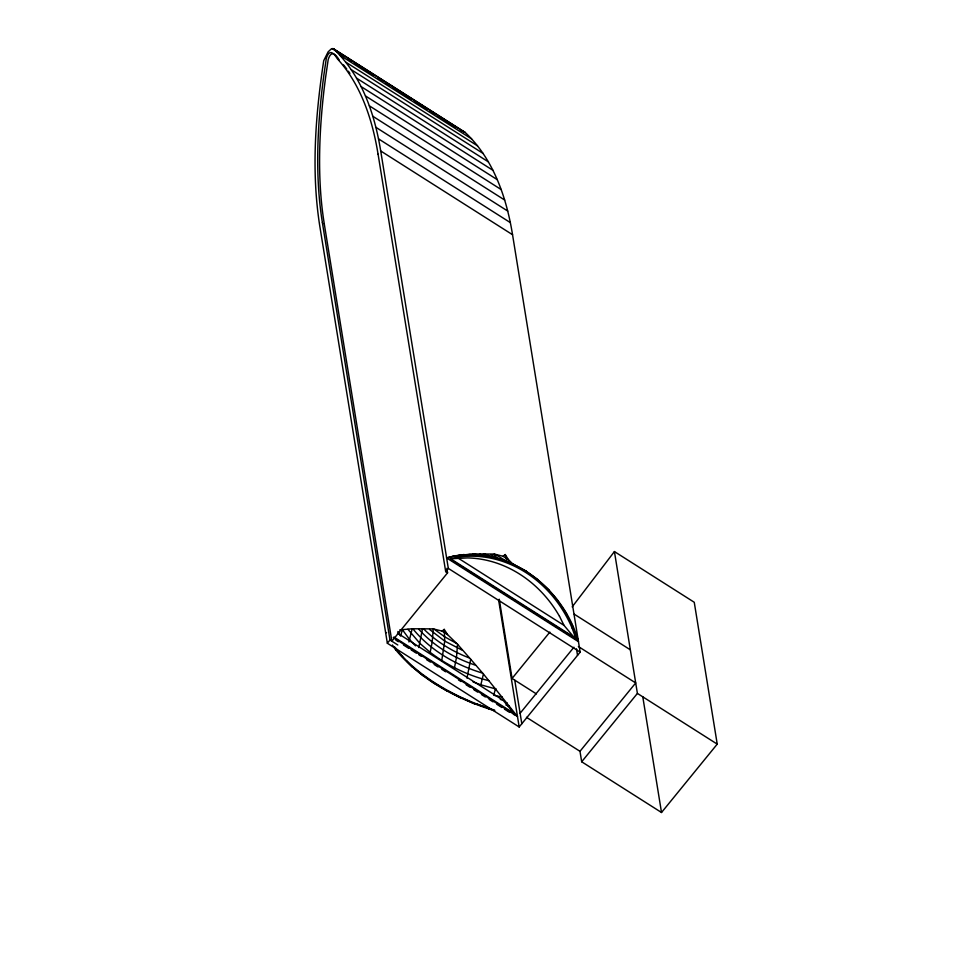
<?xml version="1.0" encoding="UTF-8"?>
<svg xmlns="http://www.w3.org/2000/svg" width="970" height="970" viewBox="0 0 970 970"><rect width="100%" height="100%" fill="white"/><g stroke="black" fill="none" stroke-linecap="round" stroke-linejoin="round"><path stroke-width="1.45" d="M399.737 629.918L412.189 628.766L433.263 628.887L432.196 642.067L430.171 652.349C447.57 665.59 467.637 675.35 488.832 680.697L517.483 716.503L393.25 637.593M433.263 628.887L442.053 631.094L444.236 629.385L447.534 634.574L457.549 644.31L456.482 657.49L454.457 667.772M422.52 628.645L418.822 647.572M457.549 644.31L470.68 659.236L466.982 678.163M412.189 628.766L408.928 641.97M441.75 660.521L444.733 641.097L444.236 629.385M470.68 659.236L483.424 674.017L480.853 684.82L495.912 688.991M402.477 629.409L400.561 636.065L397.906 631.494M495.585 688.554L493.669 695.211L502.363 697.127M506.146 705.323L506.995 702.716M494.676 710.78C457.513 699.249 421.029 680.285 395.821 649.948L394.632 647.002M412.517 667.287L406.648 661.019M422.981 675.654L412.686 666.851M434.633 683.632L423.126 675.29M447.267 691.089L434.766 683.28M460.677 697.891L448.758 691.38M474.645 703.917L462.132 697.976M488.928 709.094L489.207 708.367M572.179 606.868L614.422 551.566L694.253 602.273L717.23 744.123L661.516 812.496L581.685 761.777L579.987 751.313L635.702 682.941L578.375 646.529M387.345 643.231L319.736 225.804C311.164 171.047 315.444 115.163 323.725 60.661L328.115 51.871L331.243 48.961L333.425 48.755L465.26 132.502C493.463 159.007 506.473 197.395 512.548 234.716L580.157 652.143L519.18 726.979L387.345 643.231L389.976 640.006L322.367 222.579M324.247 223.779L391.856 641.194L447.57 572.833L445.691 571.633L448.322 568.408L380.713 150.968C374.638 113.648 361.628 75.26 333.425 48.755M536.41 693.914L512.075 678.454L549.844 632.101M520.114 713.277L573.937 647.22M581.685 761.777L637.399 693.417L614.422 551.566M446.624 557.932C504.485 541.939 563.582 586.413 578.459 641.679L446.624 557.932L454.542 555.834L473.166 553.943L494.239 554.052L503.03 556.259L505.212 554.549L508.51 559.738L513.421 564.588M452.832 556.428L459.889 555.337M473.457 554.67L465.527 555.349M487.11 555.968L484.661 556.271M459.392 555.446L473.069 554.755L486.807 556.028L500.617 559.181M500.374 559.229L513.748 564.273M513.554 564.31L526.298 571.148M526.116 571.184L538.035 579.696M537.841 579.745L548.778 589.772M548.547 589.833L558.344 601.218M558.041 601.279L566.565 613.816M566.177 613.901L573.306 627.384M385.648 632.755L386.569 632.598M451.208 558.744L467.588 557.908A116.691 103.62 73.9 0 1 559.484 616.289M465.26 132.502L460.168 129.895M459.974 555.64L454.542 555.834M463.211 554.646L470.705 555.264M463.454 554.573L469.698 555.143M479.422 556.016L482.199 556.271M466.534 555.095L469.347 555.349M468.91 554.476L475.239 555.058L473.166 553.943M507.201 705.505L509.311 705.869M513.482 714.417L516.295 714.999M473.893 554.028L484.078 556.404M479.641 554.234L487.704 556.537M500.29 699.394L503.03 700.194L514.027 713.35L393.881 637.023M475.567 665.214C454.081 658.096 433.772 646.068 418.664 629.069M482.551 673.095C455.924 665.105 430.632 650.627 412.917 628.863M476.173 703.82L487.898 707.918M473.093 681.946L480.853 684.82M484.588 554.052L495.452 558.223M490.553 554.61L504.242 561.327M462.29 650.227L444.733 641.097L429.564 629.445M469.419 657.987C452.408 651.464 436.536 641.788 423.611 628.887M503.03 556.259L508.51 559.738M495.33 554.488L511.505 564.2M447.534 634.574L442.053 631.094M456.361 643.292L444.83 636.902L434.354 629.324M332.868 48.5L464.703 132.247M332.128 48.573L344.811 56.624M347.345 58.236L352.413 61.449M354.947 63.062L373.959 75.139M377.766 77.564L382.835 80.777M385.369 82.389L390.437 85.615M392.983 87.227L411.995 99.304M414.529 100.916L427.2 108.967M429.734 110.58L434.815 113.793M437.349 115.406L456.361 127.482M339.767 55.132L471.614 138.88M345.72 62.116L477.555 145.864M351.273 69.694L483.108 153.442M356.572 78.146L488.407 161.893M361.143 86.609L492.99 170.356M365.46 95.933L497.295 179.68M369.364 105.839L501.199 189.574M372.832 116.291L504.679 200.038M375.887 127.312L507.722 211.06M378.518 138.868L510.353 222.615M380.713 150.968L512.548 234.716M574.288 614.216L630.342 649.815M458.507 558.344L564.006 625.371L574.07 637.363M449.74 558.95L575.004 638.515M448.322 568.408L580.157 652.143M637.399 693.417L717.23 744.123M397.53 633.18L503.03 700.194M526.492 717.315L579.987 751.313M395.845 640.127L398.391 641.752M403.508 645.001L408.625 648.251M411.171 649.876L416.288 653.125M418.846 654.75L421.404 656.363M426.509 659.612L430.353 662.049M434.184 664.486L438.016 666.923M441.847 669.361L445.691 671.798M458.47 679.909L461.017 681.534M466.133 684.784L469.965 687.221M473.809 689.658L477.64 692.095M481.472 694.532L485.303 696.957M489.147 699.394L492.978 701.831M496.81 704.269L501.926 707.518M504.473 709.143L509.589 712.392M389.976 640.006L397.797 644.977M430.171 652.349L419.889 643.377L407.933 629.3M339.209 60.007C334.068 51.41 330.54 52.053 328.2 59.509L325.714 76.569A1023.896 332.067 -57.6 0 0 324.271 223.755M415.524 645.838L409.619 639.569L402.235 629.481M483.496 553.809L485 555.507M400.804 654.774L402.683 656.993M483.424 674.017L488.832 680.697M392.413 644.977L395.821 649.948M496.81 558.744L494.239 554.052M559.496 616.277L564.006 625.371M572.07 627.954L575.792 638.284L450.541 558.72L460.12 556.841A116.618 103.547 73.9 0 1 572.058 627.966M572.821 627.493L577.271 640.176M506.849 560.793L505.212 554.549M642.758 696.678L661.516 812.496M576.471 648.833L577.526 655.38M514.755 680.152L521.812 723.753M499.235 599.205L512.075 678.454M498.653 600.236L519.18 726.979M446.843 568.359L447.57 572.833M378.082 154.206L445.691 571.633M378.058 154.242A1023.896 332.067 -57.6 0 0 337.342 58.782C332.189 50.222 328.648 50.852 326.32 58.309L323.834 75.369A1023.896 332.067 -57.6 0 0 322.392 222.554M343.489 64.893A1023.896 332.067 -57.6 0 1 346.763 69.028M348.351 71.174A1023.896 332.067 -57.6 0 1 349.903 73.368M494.664 710.125A116.618 54.72 21.9 0 1 395.263 647.511"/></g></svg>
